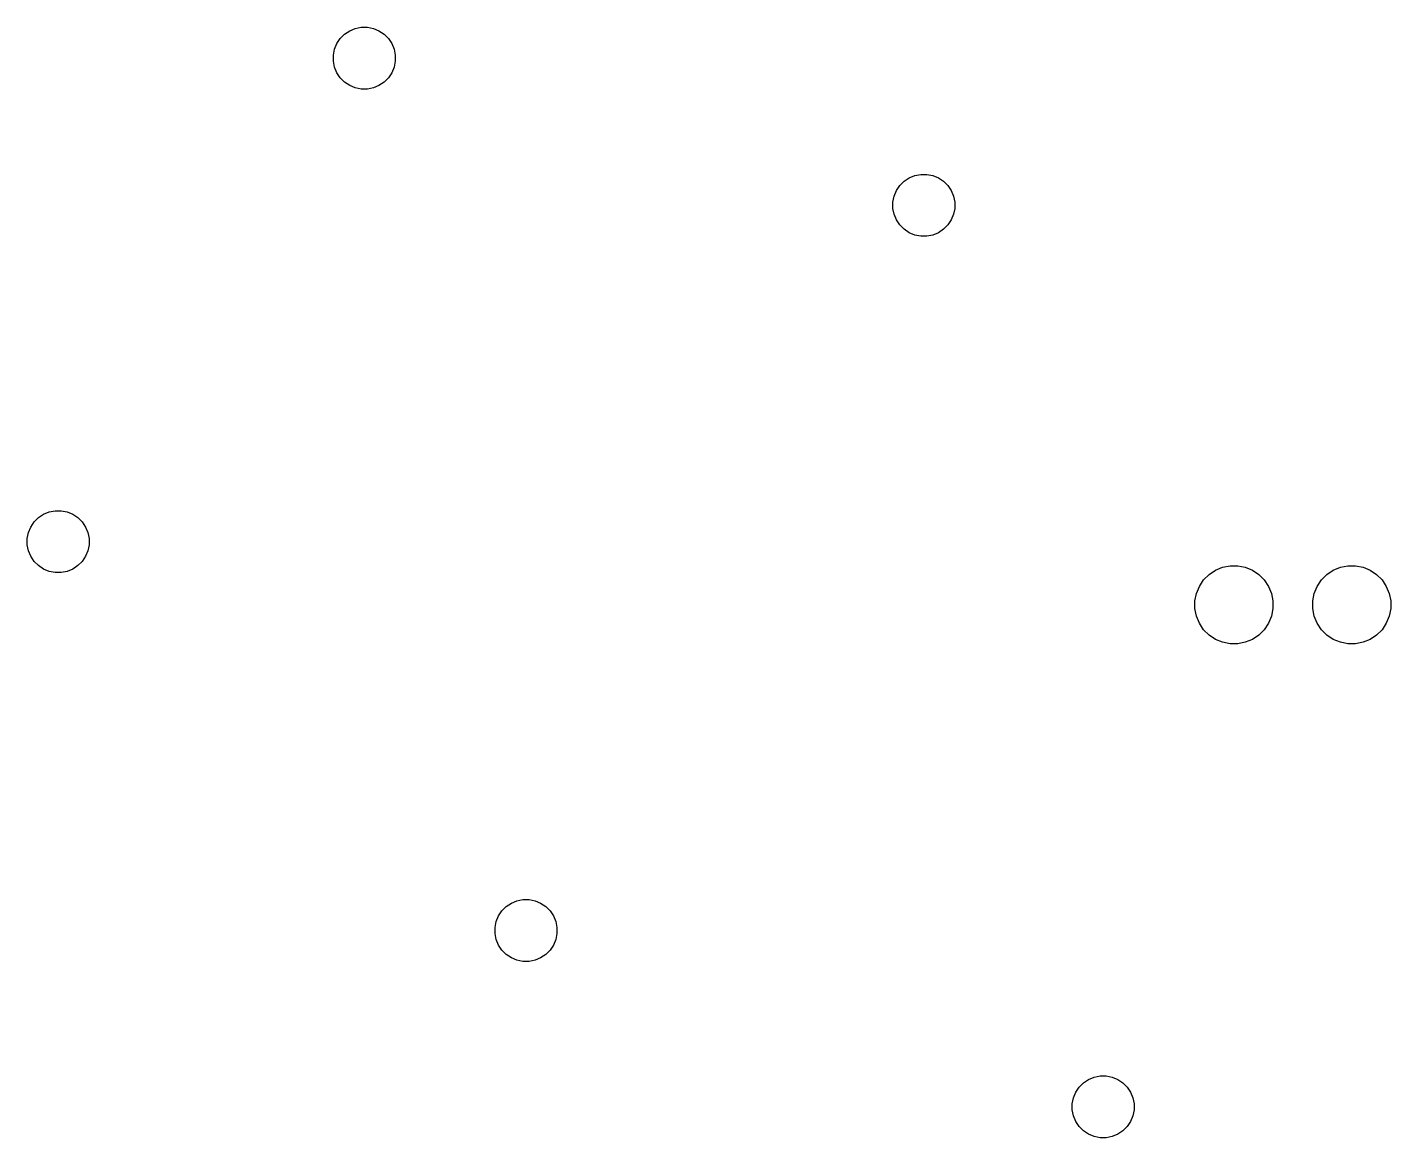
# Model space of a CAD drawing. Extents: x 0.26 to 3.9, y -1.19 to 1.78.
import ezdxf

# ---------------------------------------------------------------- set-up
doc = ezdxf.new("R2010")
doc.units = 0
doc.header["$MEASUREMENT"] = 0
doc.layers.add('BLACK', color=7, linetype='CONTINUOUS')

msp = doc.modelspace()

# ---------------------------------------------------------------- linework, layer by layer
at = {"layer": 'BLACK', "linetype": 'CONTINUOUS'}
for p, q in [((1.08548, 1.73806), (1.09452, 1.7516)), ((1.09452, 1.7516), (1.10604, 1.76312)), ((1.10604, 1.76312), (1.11958, 1.77216)), ((1.11958, 1.77216), (1.13463, 1.7784)), ((1.13463, 1.7784), (1.1506, 1.78157)), ((1.1506, 1.78157), (1.16689, 1.78157)), ((1.16689, 1.78157), (1.18286, 1.7784)), ((1.18286, 1.7784), (1.19791, 1.77216)), ((1.19791, 1.77216), (1.21145, 1.76312)), ((1.21145, 1.76312), (1.22296, 1.7516)), ((1.22296, 1.7516), (1.23201, 1.73806)), ((1.07607, 1.70704), (1.07924, 1.72301)), ((1.07924, 1.72301), (1.08548, 1.73806)), ((1.23201, 1.73806), (1.23824, 1.72301)), ((1.23824, 1.72301), (1.24142, 1.70704)), ((1.07607, 1.69075), (1.07607, 1.70704)), ((1.07924, 1.67478), (1.07607, 1.69075)), ((1.24142, 1.69075), (1.23824, 1.67478)), ((1.24142, 1.70704), (1.24142, 1.69075)), ((1.08548, 1.65973), (1.07924, 1.67478)), ((1.09452, 1.64619), (1.08548, 1.65973)), ((1.10604, 1.63468), (1.09452, 1.64619)), ((1.22296, 1.64619), (1.21145, 1.63468)), ((1.23201, 1.65973), (1.22296, 1.64619)), ((1.23824, 1.67478), (1.23201, 1.65973)), ((1.11958, 1.62563), (1.10604, 1.63468)), ((1.13463, 1.6194), (1.11958, 1.62563)), ((1.1506, 1.61622), (1.13463, 1.6194)), ((1.16689, 1.61622), (1.1506, 1.61622)), ((1.18286, 1.6194), (1.16689, 1.61622)), ((1.19791, 1.62563), (1.18286, 1.6194)), ((1.21145, 1.63468), (1.19791, 1.62563)), ((2.63069, 1.38469), (2.64666, 1.38787)), ((2.64666, 1.38787), (2.66295, 1.38787)), ((2.66295, 1.38787), (2.67892, 1.38469)), ((2.58154, 1.34436), (2.59059, 1.3579)), ((2.59059, 1.3579), (2.6021, 1.36941)), ((2.6021, 1.36941), (2.61564, 1.37846)), ((2.61564, 1.37846), (2.63069, 1.38469)), ((2.67892, 1.38469), (2.69397, 1.37846)), ((2.69397, 1.37846), (2.70751, 1.36941)), ((2.70751, 1.36941), (2.71903, 1.3579)), ((2.71903, 1.3579), (2.72807, 1.34436)), ((2.57213, 1.31334), (2.57531, 1.32931)), ((2.57213, 1.29705), (2.57213, 1.31334)), ((2.57531, 1.32931), (2.58154, 1.34436)), ((2.72807, 1.34436), (2.73431, 1.32931)), ((2.73431, 1.32931), (2.73748, 1.31334)), ((2.73748, 1.31334), (2.73748, 1.29705)), ((2.57531, 1.28108), (2.57213, 1.29705)), ((2.58154, 1.26603), (2.57531, 1.28108)), ((2.73431, 1.28108), (2.72807, 1.26603)), ((2.73748, 1.29705), (2.73431, 1.28108)), ((2.59059, 1.25249), (2.58154, 1.26603)), ((2.6021, 1.24098), (2.59059, 1.25249)), ((2.61564, 1.23193), (2.6021, 1.24098)), ((2.70751, 1.24098), (2.69397, 1.23193)), ((2.71903, 1.25249), (2.70751, 1.24098)), ((2.72807, 1.26603), (2.71903, 1.25249)), ((2.63069, 1.22569), (2.61564, 1.23193)), ((2.64666, 1.22252), (2.63069, 1.22569)), ((2.66295, 1.22252), (2.64666, 1.22252)), ((2.67892, 1.22569), (2.66295, 1.22252)), ((2.69397, 1.23193), (2.67892, 1.22569)), ((0.287291, 0.46941), (0.300833, 0.478458)), ((0.300833, 0.478458), (0.315879, 0.48469)), ((0.315879, 0.48469), (0.331852, 0.487867)), ((0.331852, 0.487867), (0.348138, 0.487867)), ((0.348138, 0.487867), (0.364111, 0.48469)), ((0.364111, 0.48469), (0.379157, 0.478458)), ((0.379157, 0.478458), (0.392699, 0.46941)), ((0.260495, 0.429306), (0.266727, 0.444352)), ((0.266727, 0.444352), (0.275775, 0.457894)), ((0.275775, 0.457894), (0.287291, 0.46941)), ((0.392699, 0.46941), (0.404214, 0.457894)), ((0.404214, 0.457894), (0.413262, 0.444352)), ((0.413262, 0.444352), (0.419495, 0.429306)), ((0.257318, 0.413333), (0.260495, 0.429306)), ((0.257318, 0.397047), (0.257318, 0.413333)), ((0.419495, 0.429306), (0.422672, 0.413333)), ((0.422672, 0.413333), (0.422672, 0.397047)), ((0.260495, 0.381074), (0.257318, 0.397047)), ((0.266727, 0.366028), (0.260495, 0.381074)), ((0.275775, 0.352486), (0.266727, 0.366028)), ((0.413262, 0.366028), (0.404214, 0.352486)), ((0.419495, 0.381074), (0.413262, 0.366028)), ((0.422672, 0.397047), (0.419495, 0.381074)), ((0.287291, 0.340971), (0.275775, 0.352486)), ((0.300833, 0.331923), (0.287291, 0.340971)), ((0.315879, 0.32569), (0.300833, 0.331923)), ((0.379157, 0.331923), (0.364111, 0.32569)), ((0.392699, 0.340971), (0.379157, 0.331923)), ((0.404214, 0.352486), (0.392699, 0.340971)), ((3.41775, 0.317259), (3.43483, 0.328677)), ((3.43483, 0.328677), (3.45382, 0.336542)), ((3.45382, 0.336542), (3.47398, 0.340551)), ((3.47398, 0.340551), (3.49453, 0.340551)), ((3.49453, 0.340551), (3.51468, 0.336542)), ((3.51468, 0.336542), (3.53367, 0.328677)), ((3.53367, 0.328677), (3.55076, 0.317259)), ((3.73271, 0.317259), (3.74979, 0.328677)), ((3.74979, 0.328677), (3.76878, 0.336542)), ((3.76878, 0.336542), (3.78894, 0.340551)), ((3.78894, 0.340551), (3.80949, 0.340551)), ((3.80949, 0.340551), (3.82964, 0.336542)), ((3.82964, 0.336542), (3.84863, 0.328677)), ((3.84863, 0.328677), (3.86572, 0.317259)), ((0.331852, 0.322513), (0.315879, 0.32569)), ((0.348138, 0.322513), (0.331852, 0.322513)), ((0.364111, 0.32569), (0.348138, 0.322513)), ((3.3918, 0.28564), (3.40321, 0.302727)), ((3.40321, 0.302727), (3.41775, 0.317259)), ((3.55076, 0.317259), (3.56529, 0.302727)), ((3.56529, 0.302727), (3.57671, 0.28564)), ((3.70676, 0.28564), (3.71817, 0.302727)), ((3.71817, 0.302727), (3.73271, 0.317259)), ((3.86572, 0.317259), (3.88025, 0.302727)), ((3.88025, 0.302727), (3.89167, 0.28564)), ((3.37992, 0.246496), (3.38393, 0.266653)), ((3.38393, 0.266653), (3.3918, 0.28564)), ((3.57671, 0.28564), (3.58457, 0.266653)), ((3.58457, 0.266653), (3.58858, 0.246496)), ((3.69488, 0.246496), (3.69889, 0.266653)), ((3.69889, 0.266653), (3.70676, 0.28564)), ((3.89167, 0.28564), (3.89953, 0.266653)), ((3.89953, 0.266653), (3.90354, 0.246496)), ((3.37992, 0.225945), (3.37992, 0.246496)), ((3.38393, 0.205788), (3.37992, 0.225945)), ((3.58858, 0.225945), (3.58457, 0.205788)), ((3.58858, 0.246496), (3.58858, 0.225945)), ((3.69488, 0.225945), (3.69488, 0.246496)), ((3.69889, 0.205788), (3.69488, 0.225945)), ((3.90354, 0.225945), (3.89953, 0.205788)), ((3.90354, 0.246496), (3.90354, 0.225945)), ((3.3918, 0.186801), (3.38393, 0.205788)), ((3.40321, 0.169714), (3.3918, 0.186801)), ((3.57671, 0.186801), (3.56529, 0.169714)), ((3.58457, 0.205788), (3.57671, 0.186801)), ((3.70676, 0.186801), (3.69889, 0.205788)), ((3.71817, 0.169714), (3.70676, 0.186801)), ((3.89167, 0.186801), (3.88025, 0.169714)), ((3.89953, 0.205788), (3.89167, 0.186801)), ((3.41775, 0.155182), (3.40321, 0.169714)), ((3.43483, 0.143764), (3.41775, 0.155182)), ((3.55076, 0.155182), (3.53367, 0.143764)), ((3.56529, 0.169714), (3.55076, 0.155182)), ((3.73271, 0.155182), (3.71817, 0.169714)), ((3.74979, 0.143764), (3.73271, 0.155182)), ((3.86572, 0.155182), (3.84863, 0.143764)), ((3.88025, 0.169714), (3.86572, 0.155182)), ((3.45382, 0.135899), (3.43483, 0.143764)), ((3.47398, 0.13189), (3.45382, 0.135899)), ((3.49453, 0.13189), (3.47398, 0.13189)), ((3.51468, 0.135899), (3.49453, 0.13189)), ((3.53367, 0.143764), (3.51468, 0.135899)), ((3.76878, 0.135899), (3.74979, 0.143764)), ((3.78894, 0.13189), (3.76878, 0.135899)), ((3.80949, 0.13189), (3.78894, 0.13189)), ((3.82964, 0.135899), (3.80949, 0.13189)), ((3.84863, 0.143764), (3.82964, 0.135899)), ((1.51778, -0.595954), (1.52683, -0.582413)), ((1.52683, -0.582413), (1.53835, -0.570897)), ((1.53835, -0.570897), (1.55189, -0.561849)), ((1.55189, -0.561849), (1.56694, -0.555617)), ((1.56694, -0.555617), (1.58291, -0.552439)), ((1.58291, -0.552439), (1.5992, -0.552439)), ((1.5992, -0.552439), (1.61517, -0.555617)), ((1.61517, -0.555617), (1.63021, -0.561849)), ((1.63021, -0.561849), (1.64376, -0.570897)), ((1.64376, -0.570897), (1.65527, -0.582413)), ((1.65527, -0.582413), (1.66432, -0.595954)), ((1.50837, -0.626974), (1.51155, -0.611001)), ((1.51155, -0.611001), (1.51778, -0.595954)), ((1.66432, -0.595954), (1.67055, -0.611001)), ((1.67055, -0.611001), (1.67373, -0.626974)), ((1.50837, -0.64326), (1.50837, -0.626974)), ((1.51155, -0.659233), (1.50837, -0.64326)), ((1.67373, -0.64326), (1.67055, -0.659233)), ((1.67373, -0.626974), (1.67373, -0.64326)), ((1.51778, -0.674279), (1.51155, -0.659233)), ((1.52683, -0.68782), (1.51778, -0.674279)), ((1.53835, -0.699336), (1.52683, -0.68782)), ((1.65527, -0.68782), (1.64376, -0.699336)), ((1.66432, -0.674279), (1.65527, -0.68782)), ((1.67055, -0.659233), (1.66432, -0.674279)), ((1.55189, -0.708384), (1.53835, -0.699336)), ((1.56694, -0.714617), (1.55189, -0.708384)), ((1.58291, -0.717794), (1.56694, -0.714617)), ((1.5992, -0.717794), (1.58291, -0.717794)), ((1.61517, -0.714617), (1.5992, -0.717794)), ((1.63021, -0.708384), (1.61517, -0.714617)), ((1.64376, -0.699336), (1.63021, -0.708384)), ((3.06143, -1.06789), (3.07047, -1.05435)), ((3.07047, -1.05435), (3.08199, -1.04284)), ((3.08199, -1.04284), (3.09553, -1.03379)), ((3.09553, -1.03379), (3.11058, -1.02756)), ((3.11058, -1.02756), (3.12655, -1.02438)), ((3.12655, -1.02438), (3.14284, -1.02438)), ((3.14284, -1.02438), (3.15881, -1.02756)), ((3.15881, -1.02756), (3.17386, -1.03379)), ((3.17386, -1.03379), (3.1874, -1.04284)), ((3.1874, -1.04284), (3.19891, -1.05435)), ((3.19891, -1.05435), (3.20796, -1.06789)), ((3.05202, -1.09891), (3.05519, -1.08294)), ((3.05519, -1.08294), (3.06143, -1.06789)), ((3.20796, -1.06789), (3.21419, -1.08294)), ((3.21419, -1.08294), (3.21737, -1.09891)), ((3.05202, -1.1152), (3.05202, -1.09891)), ((3.05519, -1.13117), (3.05202, -1.1152)), ((3.21737, -1.1152), (3.21419, -1.13117)), ((3.21737, -1.09891), (3.21737, -1.1152)), ((3.06143, -1.14622), (3.05519, -1.13117)), ((3.07047, -1.15976), (3.06143, -1.14622)), ((3.08199, -1.17127), (3.07047, -1.15976)), ((3.19891, -1.15976), (3.1874, -1.17127)), ((3.20796, -1.14622), (3.19891, -1.15976)), ((3.21419, -1.13117), (3.20796, -1.14622)), ((3.09553, -1.18032), (3.08199, -1.17127)), ((3.11058, -1.18656), (3.09553, -1.18032)), ((3.12655, -1.18973), (3.11058, -1.18656)), ((3.14284, -1.18973), (3.12655, -1.18973)), ((3.15881, -1.18656), (3.14284, -1.18973)), ((3.17386, -1.18032), (3.15881, -1.18656)), ((3.1874, -1.17127), (3.17386, -1.18032))]:
    msp.add_line(p, q, dxfattribs=at)

doc.saveas('drawing.dxf')
